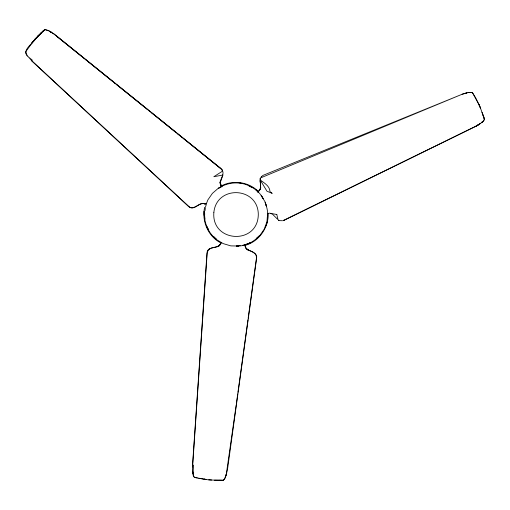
<?xml version="1.0" encoding="UTF-8"?>
<svg xmlns="http://www.w3.org/2000/svg" width="510" height="510" viewBox="0 0 510 510"><rect width="100%" height="100%" fill="white"/><g stroke="black" fill="none" stroke-linecap="round" stroke-linejoin="round"><path stroke-width="0.76" d="M260.699 187.699L260.151 180.559M480.069 106.877L484.487 119.614L482.906 121.699L478.017 125.224L283.324 220.696M210.005 248.593L210.624 248.319L208.048 250.455L207.156 253.272L192.691 465.12L192.652 470.309L193.488 475.792M192.423 466.988L206.971 253.253C207.245 244.985 219.268 249.792 221.015 242.652M248.16 318.221L256.415 258.347C257.25 253.84 252.463 251.385 248.855 250.41M256.415 258.347L256.466 257.563M221.997 186.762C216.635 182.051 224.77 176.409 222.679 171.048L213.811 176.728L222.742 175.051M221.64 186.156L220.314 183.122L220.709 180.4L220.339 181.751M220.097 182.44L220.154 181.726M268.234 213.824C268.445 228.136 258.742 241.887 244.73 245.476M236.366 246.018L238.737 246.03L230.8 245.884L223.182 243.601L216.361 239.49L213.594 236.634L216.469 239.356C212.287 236.162 208.819 231.808 207.047 226.822L208.717 230.418C206.034 225.324 203.853 219.568 204.733 213.722M205.058 210.585L205.3 208.233M236.213 404.883L226.338 473.975L224.961 478.023L223.565 480.114L214.468 480.19M236.43 403.302L237.73 393.847M237.947 392.273L244.36 345.793M244.577 344.218L247.943 319.795M220.282 182.44L222.915 175.115M221.2 243.091C208.227 236.78 201.495 221.149 204.65 207.277M266.245 225.732L267.176 221.805M260.017 179.169L260.189 178.487M225.898 475.498L226.338 473.975M205.377 207.449L206.512 203.662M221.193 242.696L220.345 244.577L218.847 246.049M260.769 187.705L260.062 189.726L260.317 189.063L259.176 190.804L257.486 191.989M206.41 203.624L207.863 199.92L212.396 193.373L218.407 188.165L221.977 186.411L218.503 188.305C228.372 181.477 242.218 181.031 252.278 187.616L248.816 185.691C254.828 188.394 260.259 192.825 263.249 198.779L261.145 195.426L265.27 202.202L266.322 206.04L265.117 202.272C266.94 207.187 268.343 212.542 267.336 217.789L267.603 213.843L266.953 221.754L264.199 229.219L259.666 235.76L256.645 238.342L259.545 235.645C255.873 239.388 251.621 242.945 246.445 244.264L250.129 242.824C245.941 244.991 241.102 246.292 236.372 246.088M220.543 243.901L218.745 245.897L217.509 246.521M36.261 37.836C33.571 43.369 20.872 50.076 27.948 56.718M222.519 170.334L221.008 168.574L54.27 34.068L48.699 30.594L44.969 29.516L41.31 32.672L34.342 39.997L39.245 34.699M38.346 35.853L32.614 42.298L25.774 51.625L26.067 53.448L27.253 55.437M37.243 36.777L38.237 35.732M39.353 34.82L45.027 29.676L48.609 30.766L54.162 34.215L220.887 168.714L222.36 170.429L221.952 169.817M40.271 33.679L43.433 30.689M42.362 31.671L44.517 29.72M481.822 122.387L482.779 121.558L481.555 122.578L483.531 120.825L484.341 119.161L482.065 112.302M208.915 249.39L209.438 248.956M480.675 123.267L475.218 126.544M219.408 245.616L217.572 246.693L211.287 248.121M257.41 191.824C261.764 189.93 260.623 184.18 259.966 180.572M283.987 220.224L283.26 220.518L474.676 126.818M221.646 185.742C233.593 179.635 248.988 182.083 258.474 191.562M204.045 203.452L205.351 203.898C199.263 200.857 194.176 211.714 188.477 206.155L31.499 60.473L28.273 56.814L32.372 60.193L31.499 60.473M192.595 472.107L193.309 475.849L194.463 477.475L208.711 479.916L223.163 480.433L224.617 479.075L226.077 475.556L227.594 468.715L256.6 258.366C258.022 250.244 245.265 252.367 245.01 245.125M462.71 94.133L467.071 92.877L465.528 93.253M462.117 94.133L468.448 92.418L472.33 92.457L475.632 97.799L479.489 105.557M242.639 245.335L245.68 244.475M201.252 203.566L203.35 203.356M204.006 203.637L205.269 204.064C199.244 201.176 194.049 211.943 188.356 206.295L31.333 60.569M267.814 213.365L269.86 213.161M282.553 220.728L279.754 220.645M468.473 92.597L471.635 92.425L472.572 92.871L478.431 103.664M238.712 245.673L240.28 245.54M201.979 203.592L203.337 203.541M220.256 480.484L223.163 480.433M218.828 480.312L221.729 480.305M192.691 465.12L193.507 465.184L192.971 473.516L192.786 472.088M211.593 480.012L208.73 479.751M204.433 479.221L205.862 479.419L203.732 479.113L205.874 479.419M203.025 479.011L198.766 478.252M197.351 477.959L194.546 477.328L193.787 476.569M237.309 182.382L241.262 183.256M270.517 213.435L271.804 213.875M270.555 213.25L271.887 213.709L271.231 213.441M204.714 203.637L205.351 203.904M247.656 249.626L248.281 249.957L247.082 249.224M248.198 250.123L245.979 248.351L244.826 245.125M278.511 220.09L279.11 220.409M278.415 220.25L279.034 220.575M56.636 36.223L81.428 56.221M82.665 57.222L83.908 58.216M85.144 59.217L86.388 60.218M88.243 61.716L113.035 81.715M114.278 82.716L115.515 83.716M116.758 84.717L118.62 86.216M119.856 87.216L144.649 107.215M145.885 108.216L147.129 109.216M148.365 110.217L150.227 111.715M151.47 112.716L176.262 132.715M177.499 133.716L181.84 137.215M183.077 138.216L220.887 168.714M247.522 249.843L245.979 248.351M255.701 189.643L258.468 192.506M220.722 185.143L221.021 185.774M478.743 104.314L480.477 108.26M478.89 104.244L480.63 108.203M245.221 246.445L245.75 247.675M220.428 183.791L220.887 185.053M483.18 114.967L484.5 119.117M220.033 182.433L220.129 183.141M204.574 215.297L204.803 219.249L204.453 211.319M203.987 211.267L204.076 215.303M213.868 212.287C211.127 242.945 258.417 245.329 258.302 214.053C257.69 186.711 216.731 184.958 213.868 212.287M260.361 178.545L260.202 179.201L260.361 178.545M261.362 176.747L260.616 177.907L462.105 94.261L263.052 175.357L261.362 176.747M32.481 42.203L31.575 43.324L35.292 38.907L32.481 42.203M40.398 33.781L37.364 36.886L41.406 32.799L40.398 33.781M479.368 124.153L476.302 125.983L479.368 124.153M276.809 214.468L271.913 213.652L278.014 219.644L276.809 214.468M272.066 193.29L266.953 191.224L260.132 179.864C264.116 183.033 269.796 185.869 270.019 191.671L272.066 193.29M51.421 32.347L49.884 31.435L51.421 32.347"/></g></svg>
